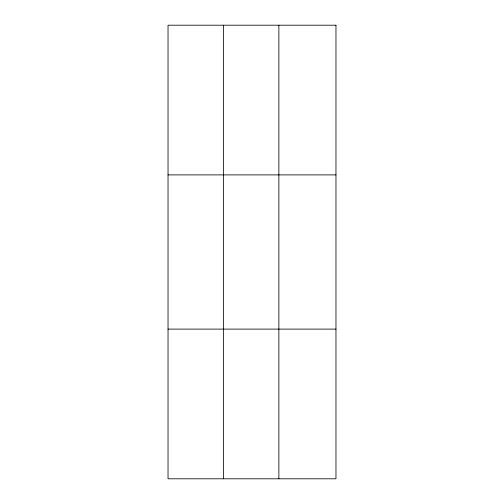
<?xml version="1.0" encoding="UTF-8"?>
<svg xmlns="http://www.w3.org/2000/svg" width="504" height="504" viewBox="0 0 504 504"><rect width="100%" height="100%" fill="white"/><g stroke="black" fill="none" stroke-linecap="round" stroke-linejoin="round"><path stroke-width="0.76" d="M223.448 25.2L223.448 478.8M278.869 25.2L278.869 478.8M168.034 174.888L335.966 174.888M168.034 329.112L335.966 329.112M335.966 25.2L335.966 478.8L168.034 478.8L168.034 25.2L335.966 25.2"/></g></svg>
